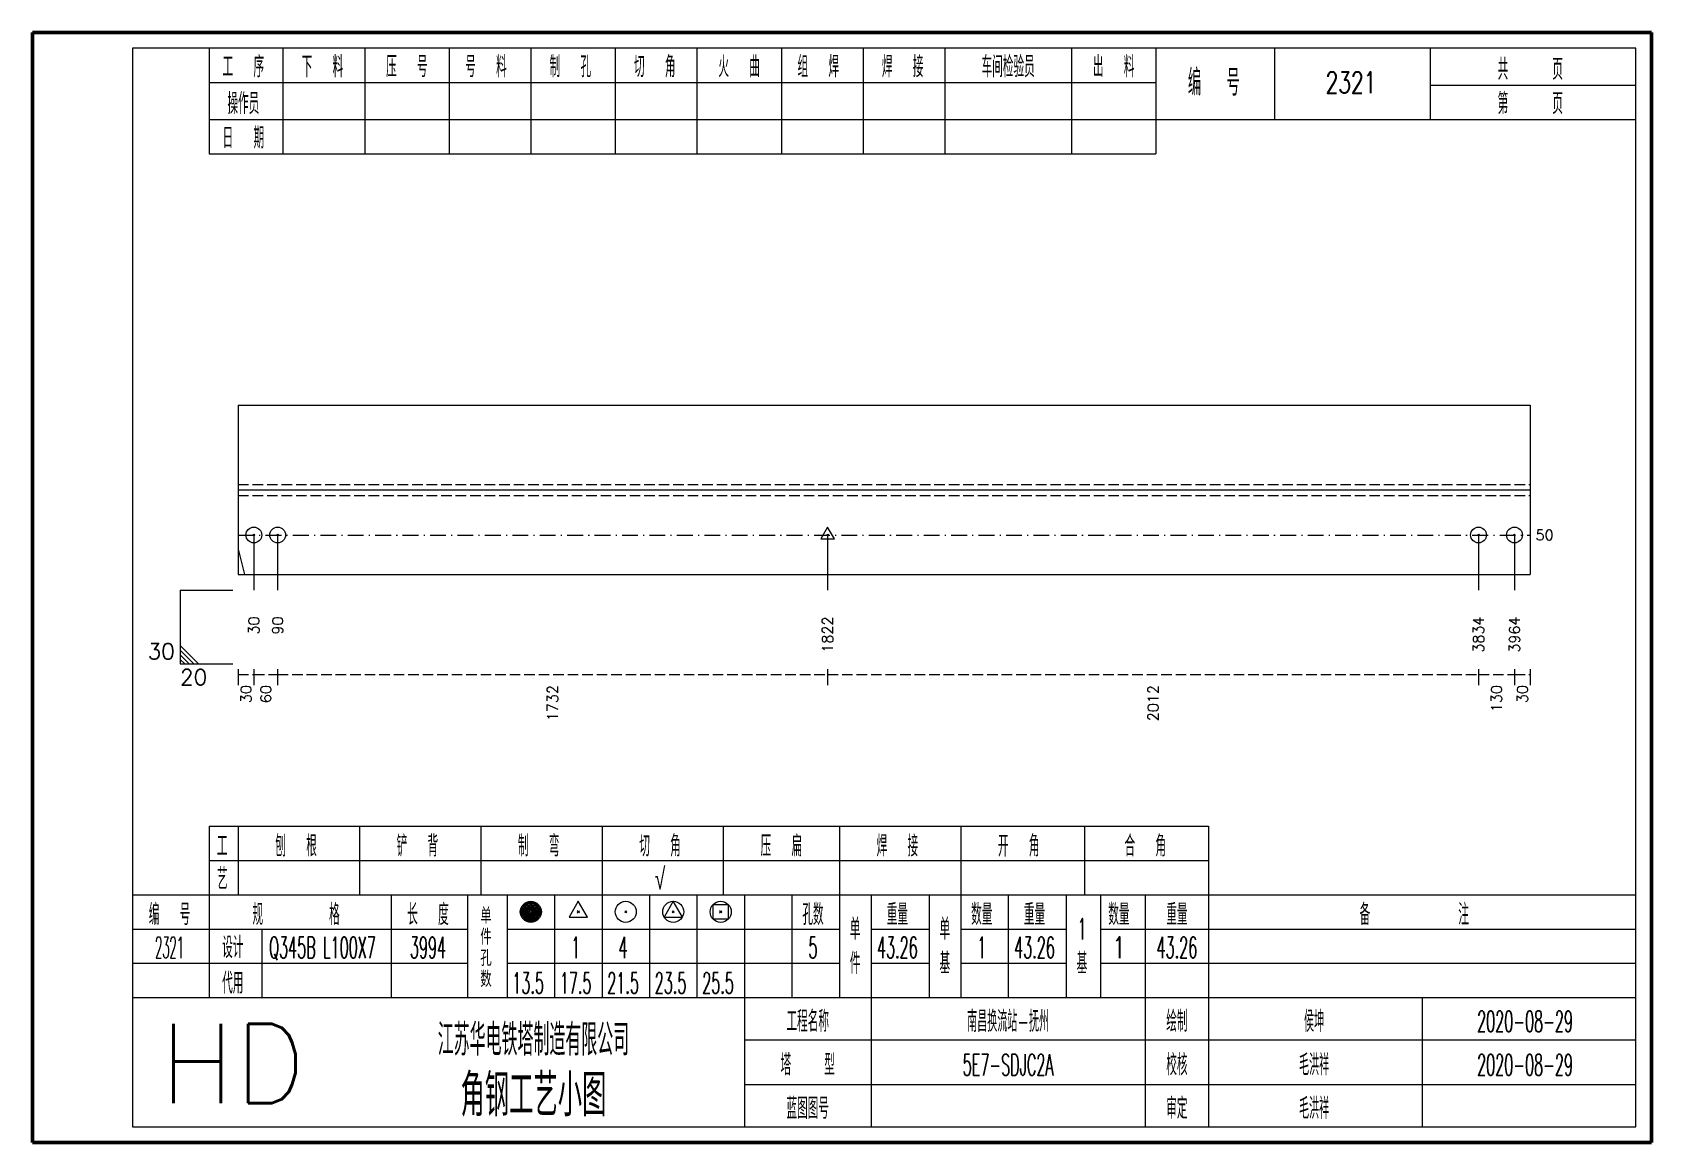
# Model space of a CAD drawing. Extents: x 0 to 5305, y 0 to 1513.
# Drawn here: x 1071 to 1378, y 260.5 to 471 of the extents above; entities that cross this region are included whole.
import ezdxf
from ezdxf.enums import TextEntityAlignment as Align

# ---------------------------------------------------------------- set-up
doc = ezdxf.new("R2010")
doc.units = 0
doc.header["$MEASUREMENT"] = 0
doc.linetypes.add('一点画线', pattern=[5.2, 3, -1, 0.2, -1])
doc.linetypes.add('虚线', pattern=[2.75, 2, -0.75])
doc.layers.get('0').update_dxf_attribs({"linetype": 'CONTINUOUS', "lineweight": 25})
doc.layers.add('1', color=7, linetype='CONTINUOUS', lineweight=25)
doc.layers.add('4', color=7, linetype='CONTINUOUS', lineweight=25)
doc.styles.get("Standard").update_dxf_attribs({"font": 'simplex.shx', "width": 0.7, "height": 3, "bigfont": 'gbhzfs.shx'})

msp = doc.modelspace()

# ---------------------------------------------------------------- linework, layer by layer
at = {"color": 7, "linetype": 'Continuous', "lineweight": 18}
for p, q in [((1110, 400.3), (1110, 368.2)), ((1110, 400.3), (1355, 400.3)), ((1355, 400.3), (1355, 368.2)), ((1110, 384.25), (1355, 384.25))]:
    msp.add_line(p, q, dxfattribs=at)
at = {"color": 1, "linetype": '虚线', "lineweight": 18}
for p, q in [((1110, 385.3), (1355, 385.3)), ((1110, 383.2), (1355, 383.2))]:
    msp.add_line(p, q, dxfattribs=at)
at = {"color": 3, "linetype": '一点画线', "lineweight": 13}
msp.add_line((1110, 375.7), (1355, 375.7), dxfattribs=at)
at = {"color": 7, "linetype": 'Continuous', "lineweight": 13}
for p, q in [((1113, 375.7), (1113, 365.25)), ((1117.5, 375.7), (1117.5, 365.25)), ((1221.77, 375.7), (1221.77, 365.25)), ((1345.19, 375.7), (1345.19, 365.25)), ((1352, 375.7), (1352, 365.25)), ((1110, 373.01), (1111.23, 368.2)), ((1099, 365.25), (1109, 365.25)), ((1099, 365.25), (1099, 351.25)), ((1102.5, 351.25), (1099, 354.75)), ((1101.62, 351.25), (1099, 353.88)), ((1100.75, 351.25), (1099, 353)), ((1099.88, 351.25), (1099, 352.12)), ((1099, 351.25), (1109, 351.25))]:
    msp.add_line(p, q, dxfattribs=at)
at = {"color": 8, "linetype": 'Continuous', "lineweight": 9}
for p, q in [((1110, 350.25), (1110, 347.25)), ((1113, 350.25), (1113, 347.25)), ((1113, 350.25), (1113, 347.25)), ((1117.5, 350.25), (1117.5, 347.25)), ((1117.5, 350.25), (1117.5, 347.25)), ((1221.77, 350.25), (1221.77, 347.25)), ((1221.77, 350.25), (1221.77, 347.25)), ((1345.19, 350.25), (1345.19, 347.25)), ((1345.19, 350.25), (1345.19, 347.25)), ((1352, 350.25), (1352, 347.25)), ((1352, 350.25), (1352, 347.25)), ((1355, 350.25), (1355, 347.25))]:
    msp.add_line(p, q, dxfattribs=at)
at = {"color": 8, "linetype": '虚线', "lineweight": 9}
for p, q in [((1110, 349.25), (1113, 349.25)), ((1113, 349.25), (1117.5, 349.25)), ((1117.5, 349.25), (1221.77, 349.25)), ((1221.77, 349.25), (1345.19, 349.25)), ((1345.19, 349.25), (1352, 349.25)), ((1352, 349.25), (1355, 349.25))]:
    msp.add_line(p, q, dxfattribs=at)
at = {"layer": '1', "color": 7, "linetype": 'Continuous', "lineweight": 13}
for p, q in [((1112.85, 375.55), (1113.15, 375.85)), ((1113.15, 375.55), (1112.85, 375.85)), ((1117.35, 375.55), (1117.65, 375.85)), ((1117.65, 375.55), (1117.35, 375.85)), ((1221.77, 377.2), (1220.47, 374.95)), ((1220.47, 374.95), (1223.06, 374.95)), ((1221.62, 375.55), (1221.92, 375.85)), ((1221.92, 375.55), (1221.62, 375.85)), ((1223.06, 374.95), (1221.77, 377.2)), ((1345.04, 375.55), (1345.34, 375.85)), ((1345.34, 375.55), (1345.04, 375.85)), ((1351.85, 375.55), (1352.15, 375.85)), ((1352.15, 375.55), (1351.85, 375.85))]:
    msp.add_line(p, q, dxfattribs=at)
at = {"layer": '1', "color": 7, "linetype": 'Continuous', "lineweight": 18}
msp.add_line((1110, 368.2), (1355, 368.2), dxfattribs=at)
at = {"layer": '1', "color": 7, "linetype": 'Continuous', "lineweight": 13}
for centre in [(1113, 375.7), (1117.5, 375.7), (1345.19, 375.7), (1352, 375.7)]:
    msp.add_circle(centre, 1.5, dxfattribs=at)
at = {"layer": '4', "color": 1, "linetype": 'Continuous', "lineweight": 50}
for p, q in [((1378, 471), (1071, 471)), ((1071, 471), (1071, 260.5)), ((1378, 260.5), (1378, 471)), ((1071, 260.5), (1378, 260.5))]:
    msp.add_line(p, q, dxfattribs=at)
at = {"layer": '4', "color": 1, "linetype": 'Continuous', "lineweight": 18}
for p, q in [((1375, 468), (1090, 468)), ((1090, 468), (1090, 263.5)), ((1104.5, 468), (1104.5, 448)), ((1118.5, 468), (1118.5, 448)), ((1134, 468), (1134, 448)), ((1150, 468), (1150, 448)), ((1165.5, 468), (1165.5, 448)), ((1181.5, 468), (1181.5, 448)), ((1197, 468), (1197, 448)), ((1213, 468), (1213, 448)), ((1228.5, 468), (1228.5, 448)), ((1244, 468), (1244, 448)), ((1268, 468), (1268, 448)), ((1284, 468), (1284, 448)), ((1306.5, 468), (1306.5, 454.5)), ((1336, 468), (1336, 454.5)), ((1375, 263.5), (1375, 468)), ((1104.5, 461.5), (1284, 461.5)), ((1336, 461), (1375, 461)), ((1104.5, 454.5), (1375, 454.5)), ((1104.5, 448), (1284, 448)), ((1104.5, 320.5), (1294, 320.5)), ((1104.5, 320.5), (1104.5, 307.5)), ((1110, 320.5), (1110, 307.5)), ((1133, 320.5), (1133, 307.5)), ((1156, 320.5), (1156, 307.5)), ((1179, 320.5), (1179, 307.5)), ((1202, 320.5), (1202, 307.5)), ((1224, 320.5), (1224, 307.5)), ((1247, 320.5), (1247, 307.5)), ((1270.5, 320.5), (1270.5, 307.5)), ((1294, 320.5), (1294, 307.5)), ((1104.5, 314), (1294, 314)), ((1090, 307.5), (1375, 307.5)), ((1104.5, 307.5), (1104.5, 288)), ((1139, 307.5), (1139, 288)), ((1153.5, 307.5), (1153.5, 288)), ((1161, 307.5), (1161, 288)), ((1170, 307.5), (1170, 288)), ((1179, 307.5), (1179, 288)), ((1188, 307.5), (1188, 288)), ((1197, 307.5), (1197, 288)), ((1206, 307.5), (1206, 288)), ((1215, 307.5), (1215, 288)), ((1224, 307.5), (1224, 288)), ((1230, 307.5), (1230, 288)), ((1241, 307.5), (1241, 288)), ((1247, 307.5), (1247, 288)), ((1256, 307.5), (1256, 288)), ((1267, 307.5), (1267, 288)), ((1273.5, 307.5), (1273.5, 288)), ((1282, 307.5), (1282, 288)), ((1294, 307.5), (1294, 288)), ((1090, 301), (1153.5, 301)), ((1114.5, 301), (1114.5, 288)), ((1161, 301), (1224, 301)), ((1230, 301), (1241, 301)), ((1247, 301), (1267, 301)), ((1273.5, 301), (1375, 301)), ((1090, 294.5), (1153.5, 294.5)), ((1161, 294.5), (1224, 294.5)), ((1230, 294.5), (1241, 294.5)), ((1247, 294.5), (1267, 294.5)), ((1273.5, 294.5), (1375, 294.5)), ((1090, 288), (1375, 288)), ((1206, 288), (1206, 263.5)), ((1230, 288), (1230, 263.5)), ((1282, 288), (1282, 263.5)), ((1294, 288), (1294, 263.5)), ((1334.5, 288), (1334.5, 263.5)), ((1206, 280), (1375, 280)), ((1206, 271.5), (1375, 271.5)), ((1090, 263.5), (1375, 263.5))]:
    msp.add_line(p, q, dxfattribs=at)
at = {"layer": '4', "color": 7, "linetype": 'Continuous', "lineweight": 13}
for p, q in [((1174.5, 306.25), (1172.77, 303.25)), ((1174.3, 304.05), (1174.7, 304.45)), ((1174.7, 304.05), (1174.3, 304.45)), ((1176.23, 303.25), (1174.5, 306.25)), ((1183.3, 304.05), (1183.7, 304.45)), ((1183.7, 304.05), (1183.3, 304.45)), ((1192.5, 306.25), (1190.77, 303.25)), ((1192.3, 304.05), (1192.7, 304.45)), ((1192.7, 304.05), (1192.3, 304.45)), ((1194.23, 303.25), (1192.5, 306.25)), ((1200.09, 302.84), (1200.09, 305.66)), ((1200.09, 305.66), (1202.91, 305.66)), ((1201.3, 304.05), (1201.7, 304.45)), ((1201.7, 304.05), (1201.3, 304.45)), ((1202.91, 305.66), (1202.91, 302.84)), ((1172.77, 303.25), (1176.23, 303.25)), ((1190.77, 303.25), (1194.23, 303.25)), ((1202.91, 302.84), (1200.09, 302.84))]:
    msp.add_line(p, q, dxfattribs=at)
for centre, radius in [((1165.5, 304.25), 2), ((1165.5, 304.25), 1.8), ((1165.5, 304.25), 1.6), ((1165.5, 304.25), 1.4), ((1165.5, 304.25), 1.2), ((1165.5, 304.25), 1), ((1165.5, 304.25), 0.8), ((1165.5, 304.25), 0.6), ((1165.5, 304.25), 0.4), ((1165.5, 304.25), 0.2), ((1183.5, 304.25), 2), ((1192.5, 304.25), 2), ((1201.5, 304.25), 2)]:
    msp.add_circle(centre, radius, dxfattribs=at)

# ---------------------------------------------------------------- texts
at = {"color": 7, "linetype": 'Continuous', "lineweight": 13}
msp.add_text('50', height=2, dxfattribs=at).set_placement((1356, 375.7), align=Align.MIDDLE_LEFT)
msp.add_text('30', height=3, dxfattribs=at).set_placement((1098, 351.25), align=Align.BOTTOM_RIGHT)
msp.add_text('20', height=3, dxfattribs=at).set_placement((1099, 350.25), align=Align.TOP_LEFT)
at = {"color": 8, "linetype": 'Continuous', "lineweight": 9}
for s, p in [('30', (1111.5, 347.25)), ('60', (1115.25, 347.25)), ('1732', (1169.63, 347.25)), ('2012', (1283.48, 347.25)), ('130', (1348.59, 347.25)), ('30', (1353.5, 347.25))]:
    msp.add_text(s, height=2, rotation=90, dxfattribs=at).set_placement(p, align=Align.MIDDLE_RIGHT)
at = {"layer": '1', "color": 7, "linetype": 'Continuous', "lineweight": 13}
for s, p in [('30', (1113, 360.25)), ('90', (1117.5, 360.25)), ('1822', (1221.77, 360.25)), ('3834', (1345.19, 360.25)), ('3964', (1352, 360.25))]:
    msp.add_text(s, height=2, rotation=90, dxfattribs=at).set_placement(p, align=Align.MIDDLE_RIGHT)
at = {"layer": '4', "color": 1, "linetype": 'Continuous', "lineweight": 13}
for s, height, width, p in [('工  序', 4, 0.7, (1111, 464.5)), ('下  料', 4, 0.7, (1126, 464.5)), ('压  号', 4, 0.7, (1142, 464.5)), ('号  料', 4, 0.7, (1157, 464.5)), ('制  孔', 4, 0.7, (1173, 464.5)), ('切  角', 4, 0.7, (1189, 464.5)), ('火  曲', 4, 0.7, (1205, 464.5)), ('组  焊', 4, 0.7, (1220, 464.5)), ('焊  接', 4, 0.7, (1236, 464.5)), ('车间检验员', 4, 0.7, (1256, 464.5)), ('出  料', 4, 0.7, (1276, 464.5)), ('编  号', 5, 0.7, (1295, 461.5)), ('共    页', 4, 0.7, (1355, 464)), ('2321', 4, 0.7, (1321, 461.5)), ('操作员', 4, 0.7, (1111, 457.5)), ('第    页', 4, 0.7, (1355, 457.5)), ('日  期', 4, 0.7, (1111, 451)), ('工', 4, 0.7, (1107, 316.75)), ('刨  根', 4, 0.7, (1121, 316.75)), ('铲  背', 4, 0.7, (1144, 316.75)), ('制  弯', 4, 0.7, (1167, 316.75)), ('切  角', 4, 0.7, (1190, 316.75)), ('压  扁', 4, 0.7, (1213, 316.75)), ('焊  接', 4, 0.7, (1235, 316.75)), ('开  角', 4, 0.7, (1258, 316.75)), ('合  角', 4, 0.7, (1282, 316.75)), ('艺', 4, 0.7, (1107, 310.5)), ('√', 4, 0.7, (1190, 310.5)), ('编  号', 4, 0.7, (1097, 303.75)), ('规      格', 4, 0.7, (1121, 303.75)), ('长  度', 4, 0.7, (1146, 303.75)), ('孔数', 4, 0.7, (1219, 303.75)), ('重量', 4, 0.7, (1235, 303.75)), ('数量', 4, 0.7, (1251, 303.75)), ('重量', 4, 0.7, (1261, 303.75)), ('数量', 4, 0.7, (1277, 303.75)), ('重量', 4, 0.7, (1288, 303.75)), ('备        注', 4, 0.7, (1333, 303.75)), ('单', 4, 0.7, (1227, 301)), ('单', 4, 0.7, (1244, 301)), ('1', 4, 0.5, (1270, 301)), ('2321', 4, 0.4, (1097, 297.5)), ('设计', 4, 0.7, (1109, 297.5)), ('Q345B L100X7', 4, 0.5, (1126, 297.5)), ('3994', 4, 0.5, (1146, 297.5)), ('1', 4, 0.5, (1174, 297.5)), ('4', 4, 0.5, (1183, 297.5)), ('5', 4, 0.5, (1219, 297.5)), ('43.26', 4, 0.5, (1235, 297.5)), ('1', 4, 0.5, (1251, 297.5)), ('43.26', 4, 0.5, (1261, 297.5)), ('1', 4, 0.7, (1277, 297.5)), ('43.26', 4, 0.5, (1288, 297.5)), ('件', 4, 0.7, (1227, 294.5)), ('基', 4, 0.7, (1244, 294.5)), ('基', 4, 0.7, (1270, 294.5)), ('代用', 4, 0.7, (1109, 290.75)), ('13.5', 4, 0.5, (1165, 290.75)), ('17.5', 4, 0.5, (1174, 290.75)), ('21.5', 4, 0.5, (1183, 290.75)), ('23.5', 4, 0.5, (1192, 290.75)), ('25.5', 4, 0.5, (1201, 290.75)), ('工程名称', 4, 0.7, (1218, 283.5)), ('南昌换流站-抚州', 4, 0.5, (1256, 283.5)), ('绘制', 4, 0.7, (1288, 283.5)), ('侯坤', 4, 0.5, (1314, 283.5)), ('江苏华电铁塔制造有限公司', 6, 0.7, (1166, 280)), ('2020-08-29', 4, 0.5, (1354, 283.5)), ('塔   型', 4, 0.7, (1218, 275.25)), ('5E7-SDJC2A', 4, 0.5, (1256, 275.25)), ('校核', 4, 0.7, (1288, 275.25)), ('毛洪祥', 4, 0.5, (1314, 275.25)), ('2020-08-29', 4, 0.5, (1354, 275.25)), ('角钢工艺小图', 8, 0.8, (1166, 269.5)), ('蓝图图号', 4, 0.7, (1218, 267)), ('审定', 4, 0.7, (1288, 267)), ('毛洪祥', 4, 0.5, (1314, 267))]:
    msp.add_text(s, height=height, dxfattribs=dict(at, width=width)).set_placement(p, align=Align.MIDDLE_CENTER)
for s, height, p in [('单', 3, (1157, 303.5)), ('件', 3, (1157, 299.5)), ('孔', 3, (1157, 295.5)), ('数', 3, (1157, 291.5)), ('HD', 15, (1109, 275.5))]:
    msp.add_text(s, height=height, dxfattribs=at).set_placement(p, align=Align.MIDDLE_CENTER)

doc.saveas('drawing.dxf')
